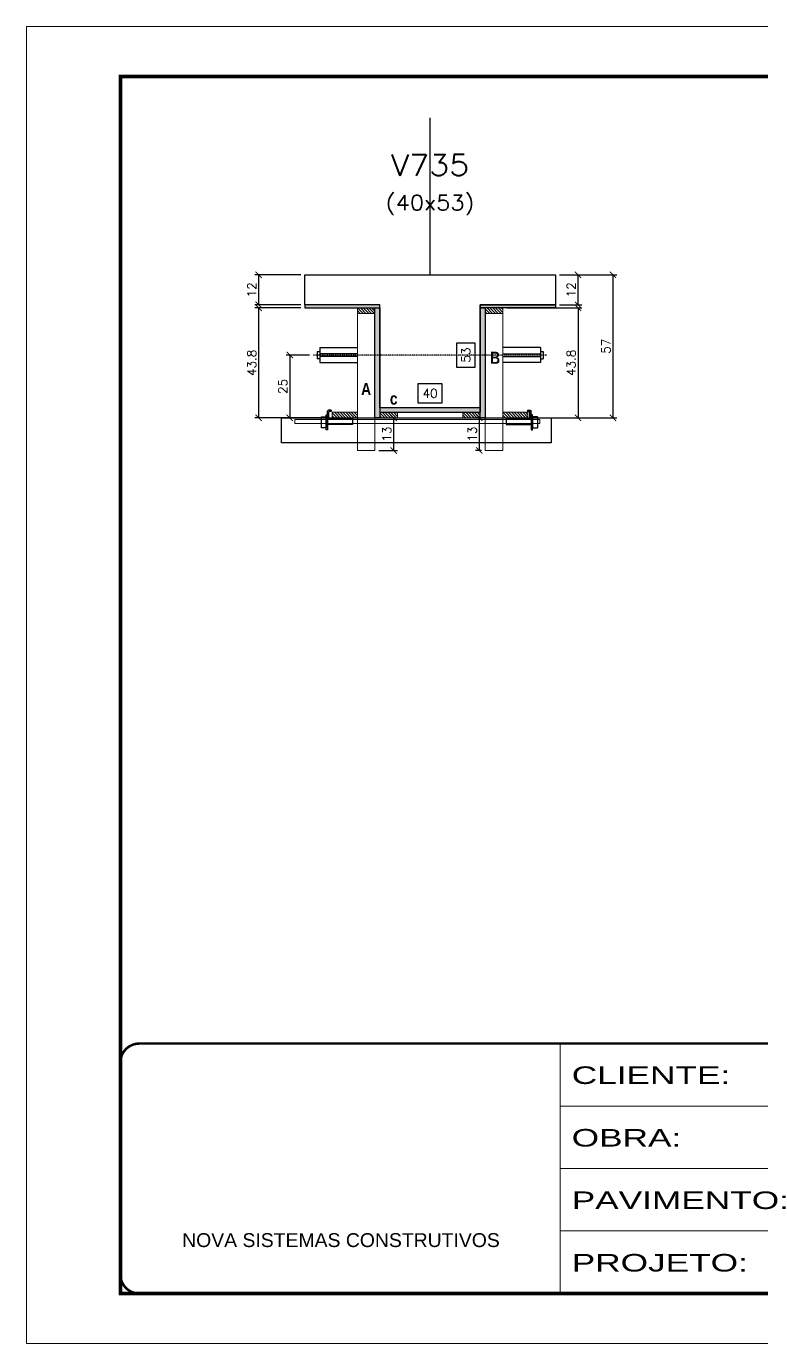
# Model space of a CAD drawing. Extents: x -20960 to -5926, y -2106 to 21915.
# Drawn here: x -12207 to -11622, y 10528 to 11578 of the extents above; entities that cross this region are included whole.
import ezdxf
from ezdxf.enums import TextEntityAlignment as Align

# ---------------------------------------------------------------- set-up
doc = ezdxf.new("R2010")
doc.units = 0
for name, pattern in [('CONTINUO', [0]), ('DASHED', [0.75, 0.5, -0.25]), ('HIDDEN', [0.375, 0.25, -0.125])]:
    doc.linetypes.add(name, pattern=pattern)
for name, color, linetype in [('barrote', 251, 'Continuous'), ('COTA', 241, 'Continuous'), ('Cota Seção (2x)', 4, 'Continuous'), ('detalhes', 4, 'Continuous'), ('Painéis', 200, 'Continuous'), ('presilha', 1, 'Continuous'), ('TENSOR', 3, 'Continuous'), ('Texto de Titulo', 7, 'Continuous'), ('Texto Qtd Sarr', 242, 'Continuous')]:
    doc.layers.add(name, color=color, linetype=linetype)
for name, color, linetype, lineweight in [('CONCRETO', 251, 'Continuous', 25), ('Folhas', 255, 'Continuous', 9), ('Hachura', 251, 'Continuous', 9), ('Madeira', 126, 'Continuous', 18), ('SARRAFO DE PRESSAO', 251, 'DASHED', 9), ('SCO-___-LAJ', 2, 'Continuous', 0), ('Texto Seção', 7, 'Continuous', 15)]:
    doc.layers.add(name, color=color, linetype=linetype, lineweight=lineweight)
doc.styles.add('ARIAL', font='arial.ttf')
doc.styles.add('Romans', font='romans.shx')
doc.styles.add('TECNICA', font='techb___.ttf', dxfattribs={"height": 10})
doc.styles.add('Tecnologia', font='')
doc.styles.get('Tecnologia').set_extended_font_data('Forgotten Futurist')
doc.dimstyles.new('Cota Seção (2x)', dxfattribs={"dimtxt": 7, "dimasz": 5, "dimexe": 3, "dimexo": 3, "dimgap": 2, "dimtad": 3, "dimdec": 1, "dimlfac": 0.5, "dimzin": 12, "dimdsep": 46, "dimtxsty": 'Romans', "dimblk": 'ARCHTICK', "dimcen": 0, "dimclrd": 4, "dimclre": 4, "dimclrt": 1, "dimadec": 1, "dimazin": 3, "dimtfac": 1, "dimtdec": 1, "dimtmove": 0, "dimatfit": 3, "dimldrblk": 'OBLIQUE', "dimfxl": 1, "dimtolj": 1, "dimtzin": 12, "dimarcsym": 0})
doc.dimstyles.new('Cota Seção interna', dxfattribs={"dimtxt": 7, "dimasz": 6, "dimexe": 0.18, "dimexo": 2, "dimgap": -4, "dimtad": 3, "dimdec": 1, "dimlfac": 0.5, "dimzin": 12, "dimdsep": 46, "dimtxsty": 'Romans', "dimblk": 'ARCHTICK', "dimcen": 0.09, "dimse1": 1, "dimse2": 1, "dimsd1": 1, "dimsd2": 1, "dimclrd": 180, "dimclre": 5, "dimclrt": 1, "dimadec": 0, "dimazin": 3, "dimtfac": 1, "dimtdec": 1, "dimtofl": 0, "dimtmove": 0, "dimatfit": 3, "dimldrblk": 'ARCHTICK', "dimfxl": 1, "dimtolj": 1, "dimtzin": 0, "dimarcsym": 0})

# ---------------------------------------------------------------- blocks, each defined once
blk = doc.blocks.new('9999999999')
at = {"color": 30, "linetype": 'CONTINUO'}
for p, q in [((98564.6, 34230.2), (98564.6, 34429.4)), ((98564.6, 34379.6), (99584, 34379.6)), ((98564.6, 34329.8), (99488, 34329.8)), ((98564.6, 34280), (99488, 34280))]:
    blk.add_line(p, q, dxfattribs=at)
at = {"color": 30, "linetype": 'CONTINUO', "const_width": 2}
blk.add_lwpolyline([(99584, 34230.2), (99584, 34414.4, 0.414214), (99569, 34429.4), (98229, 34429.4, 0.414214), (98214, 34414.4), (98214, 34245.2, 0.414214), (98229, 34230.2), (99584, 34230.2)], format="xyb", dxfattribs=at)
at = {"layer": 'Folhas'}
blk.add_lwpolyline([(98139, 34190.2), (99624, 34190.2), (99624, 35240.2), (98139, 35240.2)], close=True, dxfattribs=at)
at = {"layer": 'Folhas', "color": 30, "const_width": 3}
blk.add_lwpolyline([(98214, 34230.2), (99584, 34230.2), (99584, 35200.2), (98214, 35200.2)], close=True, dxfattribs=at)
at = {"color": 7, "linetype": 'Continuous', "ltscale": 5, "style": 'ARIAL'}
blk.add_text('NOVA SISTEMAS CONSTRUTIVOS', height=11.059, dxfattribs=at).set_placement((98263.2, 34267.2))
at = {"layer": 'Folhas', "color": 7, "style": 'Tecnologia', "width": 1.5}
for s, p in [('CLIENTE:', (98573.7, 34397.2)), ('OBRA:', (98573.7, 34347.3)), ('PAVIMENTO:', (98573.7, 34297.5)), ('PROJETO:', (98573.7, 34247.7))]:
    blk.add_text(s, height=14, dxfattribs=at).set_placement(p)
blk = doc.blocks.new('_ArchTick')
at = {"color": 0, "linetype": 'ByBlock', "const_width": 0.15}
blk.add_lwpolyline([(-0.5, -0.5), (0.5, 0.5)], dxfattribs=at)
blk = doc.blocks.new('*D1237')
at = {"layer": 'COTA', "color": 4, "lineweight": -2, "transparency": 16777216}
for p, q in [((-11988.1, 11353.8), (-12024.8, 11353.8)), ((-12021.8, 11266.2), (-12021.8, 11353.8)), ((-11970.5, 11266.2), (-12024.8, 11266.2))]:
    blk.add_line(p, q, dxfattribs=at)
at = {"layer": 'Defpoints', "color": 0, "transparency": 16777216}
for p in [(-12021.8, 11353.8), (-11985.1, 11353.8), (-11967.5, 11266.2)]:
    blk.add_point(p, dxfattribs=at)
at = {"layer": 'COTA', "color": 4, "lineweight": -2, "transparency": 16777216, "xscale": 5, "yscale": 5, "zscale": 5}
for p, rotation in [((-12021.8, 11353.8), 90), ((-12021.8, 11266.2), 270)]:
    blk.add_blockref('_ArchTick', p, dxfattribs=dict(at, rotation=rotation))
at = {"layer": 'COTA', "color": 1, "transparency": 16777216, "insert": (-12027.3, 11310), "char_height": 7, "attachment_point": 5, "rotation": 90, "style": 'Romans'}
blk.add_mtext('\\A1;43.8', dxfattribs=at)
blk = doc.blocks.new('_Oblique')
at = {"color": 0, "linetype": 'ByBlock', "lineweight": -2}
blk.add_line((-0.5, -0.5), (0.5, 0.5), dxfattribs=at)
blk = doc.blocks.new('*D1238')
at = {"layer": 'COTA', "color": 4, "lineweight": -2, "transparency": 16777216}
for p, q in [((-11988.1, 11380.2), (-12024.8, 11380.2)), ((-12021.8, 11356.2), (-12021.8, 11380.2)), ((-11988.1, 11356.2), (-12024.8, 11356.2))]:
    blk.add_line(p, q, dxfattribs=at)
at = {"layer": 'Defpoints', "color": 0, "transparency": 16777216}
for p in [(-12021.8, 11380.2), (-11985.1, 11380.2), (-11985.1, 11356.2)]:
    blk.add_point(p, dxfattribs=at)
at = {"layer": 'COTA', "color": 4, "lineweight": -2, "transparency": 16777216, "xscale": 5, "yscale": 5, "zscale": 5}
for p, rotation in [((-12021.8, 11380.2), 90), ((-12021.8, 11356.2), 270)]:
    blk.add_blockref('_ArchTick', p, dxfattribs=dict(at, rotation=rotation))
at = {"layer": 'COTA', "color": 1, "transparency": 16777216, "insert": (-12027.3, 11368.2), "char_height": 7, "attachment_point": 5, "rotation": 90, "style": 'Romans'}
blk.add_mtext('\\A1;12', dxfattribs=at)
blk = doc.blocks.new('*D1239')
at = {"layer": 'Cota Seção (2x)', "color": 180, "lineweight": -2, "transparency": 16777216}
for p, q in [((-11849.1, 11325.8), (-11864.1, 11325.8)), ((-11864.1, 11325.8), (-11864.1, 11306.5)), ((-11849.1, 11306.5), (-11849.1, 11325.8)), ((-11864.1, 11306.5), (-11849.1, 11306.5))]:
    blk.add_line(p, q, dxfattribs=at)
at = {"layer": 'Defpoints', "color": 0, "transparency": 16777216}
for p in [(-11925.1, 11380.2), (-11845.1, 11380.2), (-11925.1, 11274.2)]:
    blk.add_point(p, dxfattribs=at)
at = {"layer": 'Cota Seção (2x)', "color": 1, "transparency": 16777216, "insert": (-11856.6, 11316.2), "char_height": 7, "attachment_point": 5, "rotation": 90, "style": 'Romans'}
blk.add_mtext('\\A1;53', dxfattribs=at)
blk = doc.blocks.new('PRESILHA METÁLICA 1')
at = {"layer": 'presilha'}
for p, q in [((7.5, 10.6), (7.5, 19.9)), ((12, 21), (8.6, 21)), ((9, 11.6), (9, 18.9)), ((12, 19.5), (9.6, 19.5)), ((12, 21), (12, 19.5)), ((0, 13), (6, 13)), ((0, 13), (0, 0)), ((6, 0), (0, 0)), ((6, 15.5), (7.5, 15.5)), ((6, -2.5), (6, 15.5)), ((6, 13), (6, 0)), ((7.5, 15.5), (7.5, -2.5)), ((37.5, 4.1), (7.5, 4.1)), ((37.5, 11), (9.6, 11)), ((37.5, 11), (37.5, 4.1)), ((7.5, -2.5), (6, -2.5))]:
    blk.add_line(p, q, dxfattribs=at)
for centre, radius, start, end in [((8.6, 19.9), 1.14, 90, 180), ((9.6, 18.9), 0.57, 90, 180), ((9.6, 11.6), 0.57, 180, 270)]:
    blk.add_arc(centre, radius, start, end, dxfattribs=at)
blk = doc.blocks.new('*D1240')
at = {"layer": 'Cota Seção (2x)', "color": 180, "lineweight": -2, "transparency": 16777216}
for p, q in [((-11875.5, 11293.2), (-11894.8, 11293.2)), ((-11894.8, 11293.2), (-11894.8, 11278.2)), ((-11875.5, 11278.2), (-11875.5, 11293.2)), ((-11894.8, 11278.2), (-11875.5, 11278.2))]:
    blk.add_line(p, q, dxfattribs=at)
at = {"layer": 'Defpoints', "color": 0, "transparency": 16777216}
for p in [(-11925.1, 11274.2), (-11925.1, 11266.2), (-11845.1, 11266.2)]:
    blk.add_point(p, dxfattribs=at)
at = {"layer": 'Cota Seção (2x)', "color": 1, "transparency": 16777216, "insert": (-11885.1, 11285.7), "char_height": 7, "attachment_point": 5, "style": 'Romans'}
blk.add_mtext('\\A1;40', dxfattribs=at)
blk = doc.blocks.new('*D1241')
at = {"layer": 'COTA', "color": 4, "lineweight": -2, "transparency": 16777216}
for p, q in [((-11824.1, 11353.8), (-11764.2, 11353.8)), ((-11767.2, 11353.8), (-11767.2, 11266.2)), ((-11824.1, 11266.2), (-11764.2, 11266.2))]:
    blk.add_line(p, q, dxfattribs=at)
at = {"layer": 'Defpoints', "color": 0, "transparency": 16777216}
for p in [(-11827.1, 11353.8), (-11827.1, 11266.2), (-11767.2, 11266.2)]:
    blk.add_point(p, dxfattribs=at)
at = {"layer": 'COTA', "color": 4, "lineweight": -2, "transparency": 16777216, "xscale": 5, "yscale": 5, "zscale": 5}
for p, rotation in [((-11767.2, 11353.8), 90), ((-11767.2, 11266.2), 270)]:
    blk.add_blockref('_ArchTick', p, dxfattribs=dict(at, rotation=rotation))
at = {"layer": 'COTA', "color": 1, "transparency": 16777216, "insert": (-11772.7, 11310), "char_height": 7, "attachment_point": 5, "rotation": 90, "style": 'Romans'}
blk.add_mtext('\\A1;43.8', dxfattribs=at)
blk = doc.blocks.new('*D1242')
at = {"layer": 'COTA', "color": 4, "lineweight": -2, "transparency": 16777216}
for p, q in [((-11981.4, 11316.2), (-12000, 11316.2)), ((-11997, 11316.2), (-11997, 11266.2)), ((-11981.4, 11266.2), (-12000, 11266.2))]:
    blk.add_line(p, q, dxfattribs=at)
at = {"layer": 'Defpoints', "color": 0, "transparency": 16777216}
for p in [(-11978.4, 11316.2), (-11997, 11266.2), (-11978.4, 11266.2)]:
    blk.add_point(p, dxfattribs=at)
at = {"layer": 'COTA', "color": 4, "lineweight": -2, "transparency": 16777216, "xscale": 5, "yscale": 5, "zscale": 5}
for p, rotation in [((-11997, 11316.2), 90), ((-11997, 11266.2), 270)]:
    blk.add_blockref('_ArchTick', p, dxfattribs=dict(at, rotation=rotation))
at = {"layer": 'COTA', "color": 1, "transparency": 16777216, "insert": (-12002.5, 11291.2), "char_height": 7, "attachment_point": 5, "rotation": 90, "style": 'Romans'}
blk.add_mtext('\\A1;25', dxfattribs=at)
blk = doc.blocks.new('titulo1')
at = {"layer": 'Defpoints', "color": 252, "linetype": 'HIDDEN', "ltscale": 2}
blk.add_line((0, 0), (0, 125), dxfattribs=at)
at = {"layer": 'Defpoints', "style": 'Romans', "oblique": 15}
blk.add_attdef('FOLHA', text='', height=10, dxfattribs=at).set_placement((0, 15.6), align=Align.MIDDLE_CENTER)
at = {"layer": 'Texto Qtd Sarr', "color": 3, "style": 'Romans', "oblique": 15}
for tag, height, p in [('TITULO', 17, (0, 71.4)), ('SEÇÃO', 12, (0, 41.5))]:
    blk.add_attdef(tag, text='', height=height, dxfattribs=at).set_placement(p, align=Align.MIDDLE_CENTER)
blk = doc.blocks.new('*D1248')
at = {"layer": 'COTA', "color": 4, "lineweight": -2, "transparency": 16777216}
for p, q in [((-11782.1, 11380.2), (-11764.2, 11380.2)), ((-11767.2, 11356.2), (-11767.2, 11380.2)), ((-11782.1, 11356.2), (-11764.2, 11356.2))]:
    blk.add_line(p, q, dxfattribs=at)
at = {"layer": 'Defpoints', "color": 0, "transparency": 16777216}
for p in [(-11785.1, 11380.2), (-11767.2, 11380.2), (-11785.1, 11356.2)]:
    blk.add_point(p, dxfattribs=at)
at = {"layer": 'COTA', "color": 4, "lineweight": -2, "transparency": 16777216, "xscale": 5, "yscale": 5, "zscale": 5}
for p, rotation in [((-11767.2, 11380.2), 90), ((-11767.2, 11356.2), 270)]:
    blk.add_blockref('_ArchTick', p, dxfattribs=dict(at, rotation=rotation))
at = {"layer": 'COTA', "color": 1, "transparency": 16777216, "insert": (-11772.7, 11368.2), "char_height": 7, "attachment_point": 5, "rotation": 90, "style": 'Romans'}
blk.add_mtext('\\A1;12', dxfattribs=at)
blk = doc.blocks.new('*D1250')
at = {"layer": 'COTA', "color": 4, "lineweight": -2, "transparency": 16777216}
for p, q in [((-11844.1, 11266.2), (-11849, 11266.2)), ((-11846, 11266.2), (-11846, 11240.2)), ((-11844.1, 11240.2), (-11849, 11240.2))]:
    blk.add_line(p, q, dxfattribs=at)
at = {"layer": 'Defpoints', "color": 0, "transparency": 16777216}
for p in [(-11841.1, 11266.2), (-11846, 11240.2), (-11841.1, 11240.2)]:
    blk.add_point(p, dxfattribs=at)
at = {"layer": 'COTA', "color": 4, "lineweight": -2, "transparency": 16777216, "xscale": 5, "yscale": 5, "zscale": 5}
for p, rotation in [((-11846, 11266.2), 90), ((-11846, 11240.2), 270)]:
    blk.add_blockref('_ArchTick', p, dxfattribs=dict(at, rotation=rotation))
at = {"layer": 'COTA', "color": 1, "transparency": 16777216, "insert": (-11851.5, 11253.2), "char_height": 7, "attachment_point": 5, "rotation": 90, "style": 'Romans'}
blk.add_mtext('\\A1;13', dxfattribs=at)
blk = doc.blocks.new('*D1251')
at = {"layer": 'COTA', "color": 4, "lineweight": -2, "transparency": 16777216}
for p, q in [((-11926.1, 11266.2), (-11911.2, 11266.2)), ((-11914.2, 11266.2), (-11914.2, 11240.2)), ((-11926.1, 11240.2), (-11911.2, 11240.2))]:
    blk.add_line(p, q, dxfattribs=at)
at = {"layer": 'Defpoints', "color": 0, "transparency": 16777216}
for p in [(-11929.1, 11266.2), (-11929.1, 11240.2), (-11914.2, 11240.2)]:
    blk.add_point(p, dxfattribs=at)
at = {"layer": 'COTA', "color": 4, "lineweight": -2, "transparency": 16777216, "xscale": 5, "yscale": 5, "zscale": 5}
for p, rotation in [((-11914.2, 11266.2), 90), ((-11914.2, 11240.2), 270)]:
    blk.add_blockref('_ArchTick', p, dxfattribs=dict(at, rotation=rotation))
at = {"layer": 'COTA', "color": 1, "transparency": 16777216, "insert": (-11919.7, 11253.2), "char_height": 7, "attachment_point": 5, "rotation": 90, "style": 'Romans'}
blk.add_mtext('\\A1;13', dxfattribs=at)
blk = doc.blocks.new('*D1245')
at = {"layer": 'COTA', "color": 4, "lineweight": -2, "transparency": 16777216}
for p, q in [((-11782.1, 11380.2), (-11736.4, 11380.2)), ((-11739.4, 11380.2), (-11739.4, 11266.2)), ((-11785.8, 11266.2), (-11736.4, 11266.2))]:
    blk.add_line(p, q, dxfattribs=at)
at = {"layer": 'Defpoints', "color": 0, "transparency": 16777216}
for p in [(-11785.1, 11380.2), (-11788.8, 11266.2), (-11739.4, 11266.2)]:
    blk.add_point(p, dxfattribs=at)
at = {"layer": 'COTA', "color": 4, "lineweight": -2, "transparency": 16777216, "xscale": 5, "yscale": 5, "zscale": 5}
for p, rotation in [((-11739.4, 11380.2), 90), ((-11739.4, 11266.2), 270)]:
    blk.add_blockref('_ArchTick', p, dxfattribs=dict(at, rotation=rotation))
at = {"layer": 'COTA', "color": 1, "transparency": 16777216, "insert": (-11744.9, 11323.2), "char_height": 7, "attachment_point": 5, "rotation": 90, "style": 'Romans'}
blk.add_mtext('\\A1;57', dxfattribs=at)

msp = doc.modelspace()

# ---------------------------------------------------------------- hatches: boundary and pattern name
at = {"layer": 'Hachura'}
h = msp.add_hatch(color=256, dxfattribs=at)
h.dxf.hatch_style = 1
h.paths.add_polyline_path([(-11925.12, 11353.79), (-11925.12, 11356.19), (-11985.12, 11356.19), (-11985.12, 11353.79)])
h = msp.add_hatch(dxfattribs=at)
h.set_pattern_fill('ANSI31', color=256, scale=0.5, angle=270, style=0)
h.set_pattern_definition([(315, (11022.6955, 3046.1509), (1.12253202, 1.12253202), [])])
h.paths.add_polyline_path([(-11929.12, 11349.39), (-11929.12, 11353.79), (-11943.12, 11353.79), (-11943.12, 11349.39)])
h = msp.add_hatch(color=256, dxfattribs=at)
h.dxf.hatch_style = 1
h.paths.add_polyline_path([(-11929.12, 11353.79), (-11925.12, 11353.79), (-11925.12, 11266.19), (-11929.12, 11266.19)])
h = msp.add_hatch(color=256, dxfattribs=at)
h.dxf.hatch_style = 1
h.paths.add_polyline_path([(-11845.12, 11353.79), (-11845.12, 11356.19), (-11785.12, 11356.19), (-11785.12, 11353.79)])
h = msp.add_hatch(color=256, dxfattribs=at)
h.dxf.hatch_style = 1
h.paths.add_polyline_path([(-11845.12, 11353.79), (-11841.12, 11353.79), (-11841.12, 11266.19), (-11845.12, 11266.19)])
h = msp.add_hatch(dxfattribs=at)
h.set_pattern_fill('ANSI31', color=256, scale=0.5, angle=270, style=0)
h.set_pattern_definition([(315, (11004.6955, 3046.1509), (1.12253202, 1.12253202), [])])
h.paths.add_polyline_path([(-11827.12, 11349.39), (-11827.12, 11353.79), (-11841.12, 11353.79), (-11841.12, 11349.39)])
h = msp.add_hatch(dxfattribs=at)
h.set_pattern_fill('ANSI31', color=256, scale=0.5, angle=270, style=0)
h.set_pattern_definition([(315, (11022.6955, 3036.5509), (1.12253202, 1.12253202), [])])
h.paths.add_polyline_path([(-11963.12, 11266.19), (-11963.12, 11270.59), (-11943.12, 11270.59), (-11943.12, 11266.19)])
h = msp.add_hatch(color=256, dxfattribs=at)
h.dxf.hatch_style = 1
h.paths.add_polyline_path([(-11845.12, 11270.59), (-11845.12, 11274.19), (-11925.12, 11274.19), (-11925.12, 11270.59)])
h = msp.add_hatch(dxfattribs=at)
h.set_pattern_fill('ANSI31', color=256, scale=0.5, angle=270, style=0)
h.set_pattern_definition([(315, (11031.4955, 3036.5509), (1.12253202, 1.12253202), [])])
h.paths.add_polyline_path([(-11925.12, 11266.19), (-11925.12, 11270.59), (-11911.12, 11270.59), (-11911.12, 11266.19)])
h = msp.add_hatch(dxfattribs=at)
h.set_pattern_fill('ANSI31', color=256, scale=0.5, angle=270, style=0)
h.set_pattern_definition([(315, (11073.4976, 3036.5509), (1.12253202, 1.12253202), [])])
h.paths.add_polyline_path([(-11845.12, 11266.19), (-11845.12, 11270.59), (-11859.12, 11270.59), (-11859.12, 11266.19)])
h = msp.add_hatch(dxfattribs=at)
h.set_pattern_fill('ANSI31', color=256, scale=0.5, angle=270, style=0)
h.set_pattern_definition([(315, (10970.6955, 3036.5509), (1.12253202, 1.12253202), [])])
h.paths.add_polyline_path([(-11827.12, 11266.19), (-11827.12, 11270.59), (-11807.12, 11270.59), (-11807.12, 11266.19)])

# ---------------------------------------------------------------- linework, layer by layer
at = {"ltscale": 3}
for p, q in [((-11975.12, 11319.16), (-11975.12, 11313.16)), ((-11975.12, 11319.16), (-11973.12, 11319.16)), ((-11973.12, 11322.16), (-11973.12, 11310.16)), ((-11973.12, 11322.16), (-11943.12, 11322.16)), ((-11797.12, 11322.16), (-11827.12, 11322.16)), ((-11797.12, 11322.16), (-11797.12, 11310.16)), ((-11797.12, 11319.16), (-11795.12, 11319.16)), ((-11795.12, 11319.16), (-11795.12, 11313.16)), ((-11973.12, 11313.16), (-11975.12, 11313.16)), ((-11943.12, 11317.16), (-11973.12, 11317.16)), ((-11943.12, 11315.16), (-11973.12, 11315.16)), ((-11973.12, 11310.16), (-11943.12, 11310.16)), ((-11827.12, 11317.16), (-11797.12, 11317.16)), ((-11827.12, 11315.16), (-11797.12, 11315.16)), ((-11797.12, 11310.16), (-11827.12, 11310.16)), ((-11797.12, 11313.16), (-11795.12, 11313.16))]:
    msp.add_line(p, q, dxfattribs=at)
at = {"layer": 'barrote'}
msp.add_lwpolyline([(-11788.76, 11246.19), (-12003.73, 11246.19), (-12003.73, 11266.19), (-11788.76, 11266.19)], close=True, dxfattribs=at)
at = {"layer": 'CONCRETO'}
msp.add_lwpolyline([(-11845.12, 11356.19), (-11845.12, 11270.59), (-11845.12, 11270.59), (-11845.12, 11274.19), (-11925.12, 11274.19), (-11925.12, 11356.19), (-11985.12, 11356.19), (-11985.12, 11380.19), (-11925.12, 11380.19), (-11925.12, 11380.19), (-11845.12, 11380.19), (-11785.12, 11380.19), (-11785.12, 11356.19)], close=True, dxfattribs=at)
at = {"layer": 'Madeira'}
for points in [[(-11929.12, 11349.39), (-11929.12, 11353.79), (-11943.12, 11353.79), (-11943.12, 11349.39)], [(-11929.12, 11353.79), (-11943.12, 11353.79), (-11943.12, 11240.19), (-11929.12, 11240.19)], [(-11827.12, 11349.39), (-11827.12, 11353.79), (-11841.12, 11353.79), (-11841.12, 11349.39)], [(-11827.12, 11353.79), (-11841.12, 11353.79), (-11841.12, 11240.19), (-11827.12, 11240.19)], [(-11963.12, 11266.19), (-11963.12, 11270.59), (-11943.12, 11270.59), (-11943.12, 11266.19)], [(-11925.12, 11266.19), (-11925.12, 11270.59), (-11911.12, 11270.59), (-11911.12, 11266.19)], [(-11845.12, 11266.19), (-11845.12, 11270.59), (-11859.12, 11270.59), (-11859.12, 11266.19)], [(-11827.12, 11266.19), (-11827.12, 11270.59), (-11807.12, 11270.59), (-11807.12, 11266.19)]]:
    msp.add_lwpolyline(points, close=True, dxfattribs=at)
at = {"layer": 'Painéis'}
for points in [[(-11925.12, 11353.79), (-11925.12, 11356.19), (-11985.12, 11356.19), (-11985.12, 11353.79)], [(-11929.12, 11353.79), (-11925.12, 11353.79), (-11925.12, 11266.19), (-11929.12, 11266.19)], [(-11845.12, 11353.79), (-11845.12, 11356.19), (-11785.12, 11356.19), (-11785.12, 11353.79)], [(-11845.12, 11353.79), (-11841.12, 11353.79), (-11841.12, 11266.19), (-11845.12, 11266.19)], [(-11845.12, 11270.59), (-11845.12, 11274.19), (-11925.12, 11274.19), (-11925.12, 11270.59)]]:
    msp.add_lwpolyline(points, close=True, dxfattribs=at)
at = {"layer": 'SCO-___-LAJ', "color": 1}
msp.add_lwpolyline([(-11797.76, 11264.86), (-11993.06, 11264.86), (-11993.06, 11261.66), (-11797.76, 11261.66)], close=True, dxfattribs=at)
at = {"layer": 'TENSOR', "linetype": 'HIDDEN', "ltscale": 0.5}
msp.add_line((-11792.12, 11316.16), (-11978.43, 11316.16), dxfattribs=at)

# ---------------------------------------------------------------- block references
at = {"layer": 'presilha', "yscale": 0.6666666666666666, "zscale": 0.6666666666666666}
for p, xscale in [((-11971.99, 11258.23), 0.6666666666666666), ((-11799.55, 11258.23), -0.6666666666666666)]:
    msp.add_blockref('PRESILHA METÁLICA 1', p, dxfattribs=dict(at, xscale=xscale))
at = {"layer": 'SARRAFO DE PRESSAO', "color": 6, "linetype": 'ByBlock'}
msp.add_blockref('9999999999', (-110345.98, -23661.99), dxfattribs=at)
at = {"layer": 'Texto Seção'}
ref = msp.add_blockref('titulo1', (-11885.12, 11380.19), dxfattribs=at)
ref.add_attrib('TITULO', 'V735', dxfattribs={"layer": 'Texto de Titulo', "color": 7, "height": 17, "style": 'Romans', "width": 1.1}).set_placement((-11885.12, 11467.69), align=Align.MIDDLE_CENTER)
ref.add_attrib('SEÇÃO', '(40x53)', dxfattribs={"layer": 'Texto de Titulo', "color": 7, "height": 12, "style": 'Romans', "width": 1.1}).set_placement((-11885.12, 11437.69), align=Align.MIDDLE_CENTER)

# ---------------------------------------------------------------- texts
at = {"layer": 'detalhes', "style": 'TECNICA'}
for s, p in [('B', (-11837.29, 11309.23)), ('A', (-11940.12, 11284.38)), ('c', (-11917.2, 11276.69))]:
    msp.add_text(s, height=9.6, dxfattribs=at).set_placement(p)

# ---------------------------------------------------------------- dimensions: what is measured, and where the dimension line sits
at = {"layer": 'COTA'}
for base, p1, p2, picture, middle in [((-12021.84, 11380.19), (-11985.12, 11356.19), (-11985.12, 11380.19), '*D1238', (-12027.34, 11368.19)), ((-11739.4, 11266.19), (-11785.12, 11380.19), (-11788.76, 11266.19), '*D1245', (-11744.9, 11323.19)), ((-11767.15, 11380.19), (-11785.12, 11356.19), (-11785.12, 11380.19), '*D1248', (-11772.65, 11368.19)), ((-12021.84, 11353.79), (-11967.52, 11266.19), (-11985.12, 11353.79), '*D1237', (-12027.34, 11309.99)), ((-11767.15, 11266.19), (-11827.12, 11353.79), (-11827.12, 11266.19), '*D1241', (-11772.65, 11309.99)), ((-11996.98, 11266.19), (-11978.43, 11316.16), (-11978.43, 11266.19), '*D1242', (-12002.48, 11291.18)), ((-11914.24, 11240.19), (-11929.12, 11266.19), (-11929.12, 11240.19), '*D1251', (-11919.74, 11253.19)), ((-11845.97, 11240.19), (-11841.12, 11266.19), (-11841.12, 11240.19), '*D1250', (-11851.47, 11253.19))]:
    dim = msp.add_linear_dim(base=base, p1=p1, p2=p2, angle=90, dimstyle='Cota Seção (2x)', dxfattribs=at)
    dim.commit()
    dim.dimension.update_dxf_attribs({"geometry": picture, "text_midpoint": middle})
at = {"layer": 'Cota Seção (2x)'}
dim = msp.add_linear_dim(base=(-11845.12, 11380.19), p1=(-11925.12, 11274.19), p2=(-11925.12, 11380.19), angle=90, dimstyle='Cota Seção interna', dxfattribs=at)
dim.commit()
dim.dimension.update_dxf_attribs({"geometry": '*D1239', "text_midpoint": (-11845.12, 11316.16), "dimtype": 160})
dim = msp.add_linear_dim(base=(-11925.12, 11274.19), p1=(-11845.12, 11266.19), p2=(-11925.12, 11266.19), angle=180, dimstyle='Cota Seção interna', dxfattribs=at)
dim.commit()
dim.dimension.update_dxf_attribs({"geometry": '*D1240', "text_midpoint": (-11885.12, 11285.69)})

doc.saveas('drawing.dxf')
